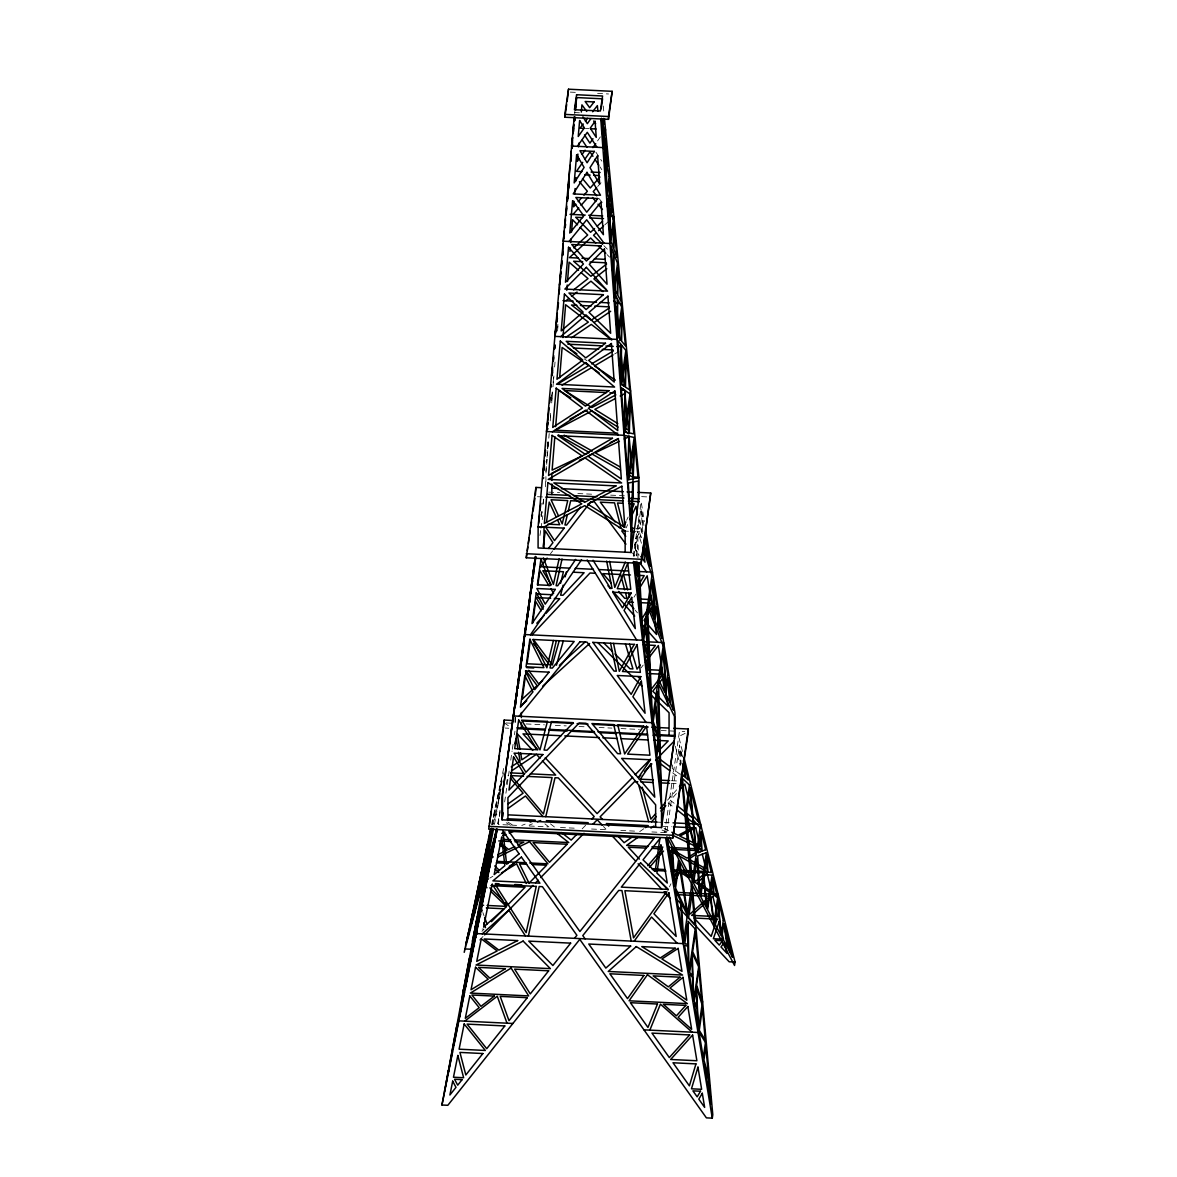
<?xml version="1.0" encoding="UTF-8"?>
<svg xmlns="http://www.w3.org/2000/svg" width="1177" height="1177" viewBox="0 0 1177 1177"><rect width="100%" height="100%" fill="white"/><g stroke="black" fill="none" stroke-linecap="round" stroke-linejoin="round"><path stroke-width="0.75" stroke-dasharray="5 3.75" d="M574.714 113.772L574.817 111.315M545.878 471.491L546.878 459.148M547.025 457.382L548.32 441.522M550.321 417.026L550.615 413.392M551.645 400.651L552.248 393.368L551.63 398.709M553.116 382.628L553.558 377.287M557.589 327.927L557.883 324.278M545.966 473.051L549.188 433.504M550.218 420.925L550.807 413.73M551.689 402.946L552.557 392.162M552.999 386.777L553.881 375.978M554.617 367.003L555.058 361.604M557.545 331.046L557.986 325.646M547.276 448.967L548.055 441.375M541.317 516.6L542.053 511.259M543.024 504.139L544.009 497.018L536.947 496.679M541.346 515.997L541.876 512.216M672.641 764.962L672.155 768.36L680.174 774.319M551.719 395.59L552.248 391.97M547.187 445.686L547.702 442.14M547.202 446.819L548.247 439.639M492.266 824.68L493.796 814.16L499.681 814.44M497.488 807.54L497.753 805.671M501.461 780.263L498.003 803.965L493.722 823.738M498.327 803.038L503.403 772.892M541.361 515.114L541.891 511.495M542.95 504.256L544.009 497.018M539.949 535.52L540.743 530.106M540.993 528.311L542.832 515.703M498.018 823.929L500.107 809.658M500.137 811.792L498.283 824.488L516.571 825.371M504.653 801.92L509.155 771.067M510.744 760.18L512.069 751.103M512.333 749.293L513.378 742.04M514.437 734.772L514.967 731.152M633.255 556.044L639.067 516.232M640.126 508.994L641.171 501.755L644.349 521.617M633.947 556.441L635.345 546.805L636.286 555.897M664.696 832.566L679.453 731.388L684.764 731.653M666.756 832.124L678.982 748.307L680.453 764.697M493.016 824.724L501.711 778.571L494.443 812.233L496.503 806.157M494.443 824.503L500.946 789.076M491.515 824.709L503.815 767.713M497.694 823.65L498.842 818.339M506.184 784.309L508.096 775.452M493.295 817.559L495.694 810.526M626.635 520.278L628.15 516.983M626.12 527.958L627.65 524.618M669.463 886.855L670.934 883.795M634.006 597.151L635.889 594.105M635.492 538.801L640.141 531.813L636.801 531.651M634.285 545.172L640.729 535.491L641.583 540.832M597.563 140.916L600.373 136.87M550.468 553.72L552.704 550.836M641.053 667.874L643.216 665.079M667.536 800.169L677.069 789.326M676.407 793.563L670.434 800.36L674.745 803.759M597.695 186.51L601.05 182.729M481.952 931.301L484.071 929.139L479.525 928.918M582.129 828.902L585.793 825.165M479.51 940.099L483.335 936.186M604.743 224.925L608.465 221.467M639.729 831.624L643.981 828.608M489.867 878.086L492.869 876.247M614.629 353.983L619.264 351.232M685.102 733.374L678.717 736.493L682.66 752.28M521.779 825.445L525.148 824.106M529.12 825.151L532.431 823.841M570.33 92.115L577.613 92.468M597.607 93.439L608.524 93.969M574.42 112.551L579.614 112.801M585.366 128.455L588.927 128.631M548.673 492.118L559.619 492.648M577.848 493.531L594.253 494.325M610.657 495.134L627.061 495.929M641.642 496.635L647.1 496.9M636.257 528.444L639.626 528.605L638.537 521.749M625.09 531.092L628.43 531.254M506.036 722.958L513.334 723.311M526.119 723.943L544.377 724.826M555.323 725.356L566.269 725.885M579.055 726.518L586.352 726.871M599.137 727.489L611.908 728.107M621.044 728.548L639.302 729.446M661.209 730.505L675.804 731.211M505.227 728.063L508.758 728.225M671.434 780.704L678.673 781.057M671.125 783.382L678.261 783.72M656.972 822.09L662.357 822.355M664.166 822.443L673.156 822.87M662.872 826.313L671.67 826.74M529.37 825.989L547.658 826.887M560.458 827.505L576.921 828.299M591.545 829.02L608.009 829.814M620.809 830.432L637.272 831.242M651.896 831.948L668.242 832.742M664.049 828.431L670.316 831.477M662.004 830.006L666.873 832.389M507.773 822.061L513.746 825.651M506.242 822.767L510.671 825.43M584.219 358.838L587.161 360.853M504.212 722.869L509.597 726.562M672.685 772.848L678.393 777.085M550.468 823.885L554.617 827.137M544.907 823.856L549.115 827.151M668.168 802.935L673.759 807.348M603.83 245.655L607.685 249.539M607.067 254.6L609.598 257.145M603.418 826.46L605.89 829.123M635.109 610.157L637.493 612.864M599.064 198.604L602.565 202.827M634.418 547.967L639.714 555.073M632.446 552.925L634.609 555.838M595.886 152.142L601.844 161.131M599.858 166.722L601.83 169.694M482.85 912.528L484.041 915.765M641.215 537.609L638.096 527.973L639.288 519.763L641.848 534.123M641.465 543.274L637.596 531.371L638.493 555.25M682.498 757.002L680.733 749.94L681.954 756.84M675.333 746.247L680.188 765.697M642.304 533.578L639.538 518.071L640.95 508.42L642.951 533.358M681.38 755.663L679.467 744.909L681.189 763.947M643.922 525.442L641.45 510.009L642.877 527.708M636.698 555.794L635.595 545.098L636.786 536.889L637.978 558.369M603.271 106.018L603.963 113.227M545.907 476.553L545.966 481.908M545.466 481.761L545.466 488.838M515.467 717.367L515.467 724.296M514.967 717.308L514.967 724.223"/><path stroke-width="1.5" d="M563.092 254.526L563.106 251.422L562.724 254.997M563.136 243.565L562.547 255.453M617.454 335.989L617.719 299.473L621.691 306.903M624.487 431.9L625.399 390.735L630.033 393.942M567.108 200.723L567.211 197.074M573.626 131.309L573.773 128.087M574.067 120.819L574.229 116.891L538.139 526.693L538.08 547.952L631.093 552.469L638.861 498.798L638.92 477.538L604.478 118.627M574.42 120.745L574.567 117.42M570.889 158.38L571.242 151.083M571.08 161.323L571.389 154.981M572.257 148.081L572.566 144.433M574.508 120.613L574.803 116.994M574.714 120.775L574.994 117.2M575.582 110.049L576.598 97.559L602.58 98.824L601.123 108.814M554.838 436.652L552.116 470.138L589.294 452.498L558.236 434.887M555.662 426.648L558.634 390.264L570.771 397.782M559.649 377.743L562.12 347.465L588.647 365.62L559.222 383.084M562.93 337.578L565.607 304.74L588.323 322.13L565.784 337.372M566.784 290.263L567.226 284.996M567.505 281.48L569.08 262.147L578.54 270.372M569.962 251.407L570.242 247.891M570.683 242.609L570.963 239.093M571.536 232.046L572.552 219.716L577.583 224.807M574.052 201.341L573.596 206.828L575.891 204.239M574.641 194.028L575.097 188.541M575.685 181.214L575.994 177.55M577.907 154.084L577.304 161.381L579.246 158.571M578.495 146.801L578.79 143.153M581.335 112.08L581.924 104.856L586.749 111.477M567.991 188.408L570.183 165.339M572.11 147.861L572.552 141.931M572.846 132.824L573.714 124.247M575.215 109.696L575.568 106.165L575.067 109.593M571.978 142.638L572.522 137.341M572.89 133.825L573.788 125.012M564.563 227.573L565.504 218.642M565.872 215.082L566.799 206.152M567.917 195.456L567.549 199.06L569.08 182.891M568.668 188.261L569.05 184.657M563.651 237.798L564.371 230.795M564.739 227.293L565.475 220.29M566.019 215.023L566.755 208.02M567.491 200.958L567.844 197.589M560.075 278.522L560.84 271.431M561.208 267.885L561.973 260.779M560.811 272.873L559.472 285.378L560.752 276.58M561.385 267.503L561.959 262.147M555.309 332.959L557.339 313.229M557.721 309.742L558.486 302.754M551.572 375.566L552.572 366.562M553.175 361.162L553.778 355.763M554.573 348.554L554.985 344.949M551.733 375.272L552.513 368.239M553.293 361.207L553.676 357.69M554.661 348.907L555.044 345.391M546.967 428.134L549.144 407.948M549.733 402.681L550.336 397.414M543.347 470.006L544.377 461.046M544.995 455.676L545.613 450.291M542.803 475.714L544.451 461.281M545.083 455.882L545.495 452.277M538.639 523.294L539.699 514.187M540.008 510.641L540.846 503.359M516.07 699.977L515.408 705.185L516.203 699.918M516.512 696.504L517.365 690.34M517.63 687.839L519.44 674.009M631.093 552.469L633.079 482.084L638.361 480.966L638.361 502.196M524.942 635.757L529.738 599.24M506.963 762.358L513.525 714.616M518.101 681.704L524.677 633.947M529.812 597.048L535.358 556.898L525.06 631.137M534.947 562.635L534.005 569.845L534.976 562.871M535.741 557.045L535.314 560.267L535.785 556.765M518.233 683.837L521.617 659.091M528.238 610.951L531.489 587.308M516.585 696.931L517.306 691.62M517.792 688.089L518.513 682.792L517.718 688.354M518.88 680.35L519.734 673.95L518.969 679.35M520.352 669.669L520.837 666.108M521.323 662.548L522.058 657.207M522.367 654.677L523.279 648.306M523.559 645.952L524.251 641.185M524.986 635.845L525.472 632.284M525.957 628.739L526.781 622.545M527.178 619.838L527.914 614.497M528.252 611.746L529.135 605.596M529.621 602.035L530.341 596.695M530.753 593.502L532.548 580.673M533.755 571.772L532.975 577.289L533.475 573.685M530.43 639.361L527.075 663.769L547.688 664.77M532.666 623.03L535.623 601.432L541.273 610.775M537.874 584.984L539.86 570.58L549.041 585.749M543.141 546.628L545.304 530.856L552.94 542.641L548.453 548.438M546.466 522.382L549.232 502.093L555.985 516.644M535.461 556.427L502.035 797.344L502.035 819.825L661.533 827.578L674.965 735.507L674.965 713.012L645.511 528.841M513.79 712.541L529.003 605.596M530.739 593.149L532.475 580.717L530.739 593.237M519.572 674.377L518.822 679.776L519.763 673.332M520.057 670.89L520.808 665.491M521.308 662.018L522.058 656.604M522.544 653.132L524.045 642.465M526.516 624.016L529.047 605.831L528.282 610.907M516.703 695.548L517.277 691.355M518.366 681.365L502.535 793.945L502.535 816.426M564.842 114.404L568.52 89.202L612.158 91.32L608.48 119.348L564.842 117.229L564.842 114.404L608.48 116.523L612.158 91.32M564.842 117.229L566.681 104.621M567.196 101.031L568.52 89.202M574.906 109.226L576.598 97.559M572.684 137.783L571.478 146.036L602.874 147.566L605.522 129.441L602.565 129.293M571.86 145.154L572.581 140.166M568.064 188.467L569.094 181.464M564.386 232.752L563.15 241.197L609.921 243.477L613.85 216.48L607.965 216.185M565.122 227.705L565.607 224.336M563.636 238.99L564.386 233.87M683.969 757.547L735.051 962.065L734.551 965.464L692.061 884.604L712.791 1114.751L712.291 1118.15L706.406 1117.87L579.775 939.364L447.834 1105.291L441.949 1105.012L485.41 872.775L491.059 851.589L480.76 903.553M490.382 829.991L464.209 952.325L484.939 874.54M556.103 327.515L554.808 336.357L616.954 339.388L622.192 303.504M556.898 322.057L557.427 318.423M555.426 333.944L556.177 328.707M448.452 1070.29L447.025 1077.882M455.131 1034.554L448.069 1073.556L452.439 1051.797M551.91 375.257L552.69 369.961M637.993 492.383L650.749 493.001L641.082 563.371L526.251 557.795L535.918 487.425L541.391 487.69M552.087 375.64L552.616 372.035M463.4 989.651L458.853 1020.856L512.892 1023.475M474.434 913.97L478.98 882.765L484.88 883.059M526.251 557.795L526.766 554.19M527.296 550.601L527.826 546.996M528.355 543.391L529.135 537.992M529.665 534.387L530.18 530.798M530.709 527.193L531.504 521.794M532.019 518.189L532.548 514.599M533.078 510.995L534.917 498.401M535.417 494.899L535.918 487.425M466.666 977.19L463.547 994.433M469.432 958.152L462.899 993.05M480.393 882.985L478.112 898.625L475.243 909.394M482.776 866.655L480.01 881.602M673.715 728.298L688.295 729.004L688.295 731.829L672.788 838.098L488.705 829.152L504.212 720.059L513.319 720.501M547.761 422.705L546.481 431.532L624.001 435.299L630.519 390.543M489.5 823.738L491.339 811.085M491.868 807.466L499.519 755.075M500.034 751.456L503.197 729.784M503.462 727.975L504.212 720.059M547.923 423.014L547.158 428.266L548.07 428.899M472.683 946.352L469.505 964.243M476.317 921.356L464.974 989.401L473.316 942.262M484.335 866.375L481.481 886.016L478.583 896.845M487.381 845.513L485.115 861.034L483.821 861.49L487.631 843.806L484.468 861.27M543.583 470.403L544.348 465.106M478.936 914.117L475.449 934.141M483.409 883.515L479.878 907.702L477.685 914.102M488.455 848.867L484.924 873.054L482.143 883.53M491.442 828.417L489.397 842.452L488.632 839.186L490.927 828.549M543.803 470.138L544.333 466.548M491.486 830.02L476.376 933.567L683.204 943.616L700.624 824.209L673.156 822.87M490.544 855.164L487.087 878.866L480.51 905.245M533.549 570.301L533.696 569.359M533.74 571.639L524.559 634.535L642.51 640.259L652.441 572.169L635.565 571.345M522.662 649.263L522.853 647.894M529.503 602.271L530.268 597.107M524.221 641.038L513.304 715.94L652.014 722.678L663.696 642.598L643.304 641.597M511.789 728.004L512.039 726.297M517.748 687.353L518.468 682.38M520.234 670.11L520.705 666.888M502.035 819.825L503.065 812.807M641.082 563.371L650.749 493.001M672.788 838.098L688.295 729.004M702.566 1001.274L698.02 1032.479L643.966 1029.846M713.6 925.593L718.147 894.402L701.698 893.593M489.043 840.952L491.265 828.49M459.339 1017.458L466.901 975.483M476.876 930.168L483.673 892.916M484.1 891.224L478.23 923.401L486.837 880.573M489.661 842.482L492.266 829.064M493.516 828.74L485.527 870.789M474.934 910.571L480.643 881.293L478.495 886.163M444.509 1091.314L447.289 1077.455L446.466 1080.839M459.913 1014.618L464.415 992.226L463.135 996.713M465.651 986.061L470.167 963.566L469.167 966.199M471.344 957.695L475.876 935.126L475.14 935.906M441.949 1105.012L497.209 829.844M472.668 913.175L468.122 936.142L473.066 911.542L468.461 934.847M475.361 927.152L479.039 910.056L480.819 914.853M489.146 863.227L485.351 880.823L488.367 878.998M494.016 840.702L490.191 858.386L493.251 856.915M495.017 836.082L496.547 828.976M514.952 743.687L516.07 738.509L517.939 748.881M489.411 844.174L492.825 828.417M528.37 936.098L539.169 886.531L542.42 886.693L576.892 935.303L574.479 938.334M559.119 558.81L553.396 584.439L543.421 557.942M562.047 559.016L556.088 585.705L557.721 585.778L575.671 559.399M553.425 640.479L546.878 667.815L532.769 639.479L574.185 641.48L552.366 668.08L550.012 667.962L556.368 640.626M567.402 514.584L564.945 524.971L566.578 525.06L580.585 506.978M568.226 511.127L570.683 500.725L584.895 501.417M545.79 816.676L555.044 777.732L558.281 777.894L594.208 816.558L591.899 818.927M560.576 583.365L563.459 571.728L542.803 570.713L551.071 584.38M563.106 585.175L560.635 595.15L562.989 595.268L584.101 572.728L573.479 572.213M565.166 576.862L566.402 571.86M471.742 922.518L474.581 911.866M486.381 867.596L496.62 829.167M559.222 640.759L552.351 665.005L533.372 639.494M556.427 665.196L563.297 640.95M456.367 1027.933L459.03 1018.576M649.851 1030.14L660.415 1004.172L692.12 1032.185M625.267 562.017L614.777 587.411L609.612 561.267M625.87 521.926L623.604 526.855L617.513 503.006L622.515 503.256M630.416 512.054L634.197 503.815L629.195 503.579M629.945 519.631L636.066 506.316L637.434 514.893M673.862 877.674L676.79 871.554L671.376 871.289M673.744 884.221L679.732 871.701L688.604 877.807M634.197 644.408L619.308 671.331L613.541 643.407M637.64 586.323L644.231 575.641L635.624 575.229M637.772 591.045L647.173 575.788L650.969 599.549L640.229 599.019M530.444 634.815L581.526 559.722M582.159 154.364L585.072 150.17M592.987 138.754L589.927 143.153L584.469 134.914M582.718 162.352L576.495 171.342L581.953 171.607M584.807 159.351L590.001 151.848L592.958 156.306M592.899 147.64L595.709 143.609M590.942 118.553L587.338 123.659L582.909 116.847M577.377 146.316L587.279 132.339L596.989 147.272M634.153 941.232L651.528 917.045L677.319 943.336M723.487 943.513L721.015 946.955L727.106 953.502L724.311 942.365M583.248 123.982L580.011 128.205L583.586 128.367M585.41 121.172L587.573 118.362M592.634 111.771L597.372 105.606L597.901 111.065M547.099 558.06L540.375 566.726L569.668 568.153M553.823 549.379L590.795 501.711L594.444 501.888L625.929 544.171M640.259 664.946L637.022 669.125L629.548 644.172M644.584 659.37L655.383 645.437L643.333 644.849M645.364 662.298L658.326 645.57L662.298 670.346L646.835 669.595M569.035 241.491L586.69 219.775L604.022 243.183M519.189 716.219L579.967 641.774M647.836 865.713L662.342 848.882L651.602 848.352M649.483 867.361L663.519 851.074M655.618 813.734L650.852 819.148L642.215 787.222M660.385 808.305L665.152 802.876M679.453 786.604L681.836 783.897M651.572 821.826L656.31 816.426M661.062 811.027L665.799 805.627M679.997 789.473L684.779 784.044L693.371 818.486L677.599 806.024M578.187 201.65L581.615 197.765M583.91 195.161L587.352 191.277L579.393 181.67M599.946 177.036L590.265 187.982L582.512 178.61M572.978 214.479L578.76 207.946M581.07 205.328L588 197.486M596.577 187.776L593.237 191.571L596.739 195.794M536.8 623.236L544.098 615.439M545.834 613.585L559.752 598.725L554.308 598.46M532.107 634.815L590.001 573.008L595.268 573.273M475.846 937.539L472.345 941.129L474.699 930.227L477.318 933.92M491.397 921.65L503.991 908.776L486.351 907.908M577.26 833.89L571.169 840.113L561.517 832.536M632.652 777.276L597.092 813.601L545.245 757.797M635.183 774.687L650.425 759.106M656.766 752.618L668.198 740.936L653.676 740.23M474.419 945.308L470.594 949.206L464.709 948.927M484.615 934.891L533.034 885.398M535.579 882.794L538.124 880.19M540.684 877.586L583.998 833.301M592.914 824.18L597.225 819.795L602.168 825.121M638.317 777.776L640.788 775.26M644.496 771.479L651.881 763.917M573.758 247.891L587.676 235.003L580.114 227.352M594.591 228.573L590.589 232.281L575.7 217.245L582.659 217.583M597.269 226.102L602.609 221.158M596.048 232.972L593.561 235.282L602.55 244.36M598.534 230.677L603.507 226.072M542.612 680.6L538.786 684.072L528.591 670.36M559.399 665.343L585.072 642.009M521.352 705.553L526.707 700.683M542.774 686.088L589.618 643.51M703.802 874.084L696.048 881.058L682.675 871.833L705.097 872.922M708.583 897.418L690.266 913.867L675.804 898.301M482.261 933.861L508.832 910.101L525.428 935.95M560.693 336.651L586.043 314.921L611.069 339.094M542.523 478.936L543.818 477.847M573.567 289.895L588 278.596L581.247 272.726M606.611 264.016L590.928 276.301L573.596 261.235L582.659 261.677M565.931 300.768L568.712 298.59M571.492 296.413L577.054 292.058M579.834 289.88L590.957 281.171L602.962 291.616M606.817 268.753L593.885 278.89L606.214 289.601M464.738 1021.136L497.268 996.242L507.007 1023.196M508.258 803.817L523.103 793.195L510.406 778.188M508.273 808.29L525.472 795.99L542.847 816.544M632.637 836.656L624.119 842.688L618.19 836.317M645.393 827.608L648.233 825.592L606.346 823.562L608.715 826.107M638.096 837.244L626.62 845.38L648.395 846.44M651.013 828.093L653.882 826.048M609.289 307.962L591.251 320.159L571.492 305.034L576.862 305.284M571.536 337.755L591.281 324.396L611.716 340.035M594.208 322.424L610.686 311.272M511.215 766.889L520.116 760.975L518.557 752.324M530.959 753.751L521.852 759.812L520.602 752.824M511.583 770.847L536.403 754.339L540.008 758.223M695.813 854.473L688.78 859.107L705.965 868.876L702.257 854.075M698.623 852.634L701.448 850.78M552.366 431.812L585.396 410.243L618.102 435.004M509.288 866.272L513.643 863.624M501.49 872.951L516.585 863.771L526.325 883.471M591.575 363.884L613.364 350.952M562.003 385.203L591.604 367.636L599.108 372.785M613.085 354.895L594.532 365.9L615.336 380.142M569.933 419.115L587.382 409.905M615.865 394.883L591.899 407.522L564.519 390.543L606.332 392.574M615.439 398.503L594.856 409.361L617.763 423.558M620.191 395.987L624.943 393.486L628.459 430.193L625.414 428.296M638.861 498.798L629.371 498.342M497.842 854.693L507.022 850.265L499.798 844.954M514.746 846.543L508.685 849.47L499.887 842.997M517.777 845.071L523.839 842.143L514.879 841.717M497.621 857.15L529.562 841.732L547.952 863.844L529.724 862.947M610.157 442.611L618.308 438.741M559.928 469.505L551.851 473.345L551.851 480.422M579.319 460.31L592.252 454.175L620.441 470.182M619.396 441.301L595.179 452.792L620.176 466.96M624.237 439.006L629.092 436.711L632.667 474.051L627.974 471.403M501.711 833.419L505.065 832.08M530.18 822.105L535.226 820.104L507.066 818.736M502.667 835.67L505.963 834.346M509.273 833.036L514.231 831.065M537.389 821.87L540.699 820.546M590.707 128.72L596.062 128.984M591.06 172.048L600.152 172.489M584.675 174.858L590.163 175.123M593.826 175.299L599.328 175.579M570.036 214.346L585.219 215.082M588.721 215.244L602.712 215.935M589.618 217.922L603.536 218.598M578.348 258.057L569.447 257.631L590.633 237.989L595.694 243.095M581.894 258.234L589.015 258.572M594.356 258.837L605.022 259.352M589.912 262.03L606.229 262.809M562.989 300.635L573.125 301.121M576.73 301.297L596.518 302.254M600.108 302.43L609.097 302.872M620.72 303.431L616.307 303.225L613.629 300.9M580.423 305.461L591.148 305.991M594.723 306.152L609.009 306.859M567.858 344.184L602.33 345.861M605.949 346.038L613.217 346.376M616.836 346.553L620.47 346.729L617.542 344.508M573.42 348.009L598.681 349.231M602.286 349.407L613.114 349.937M620.985 390.073L624.634 390.249L621.633 388.204M609.966 392.75L615.424 393.015M617.793 433.239L555.367 430.193L591.928 410.905L618.043 427.104M552.322 488.22L557.795 488.484M561.429 488.661L623.413 491.677M627.061 491.854L632.52 492.118M547.437 494.355L569.874 495.443M573.479 495.62L596.916 496.768M600.52 496.944L623.957 498.077M545.834 497.121L622.839 500.858M628.341 501.122L639.346 501.652M547.923 524.148L559.737 524.721L557.486 519.881M619.279 527.62L620.912 527.693L614.556 502.859L600.344 502.167L615.071 521.97M631.181 528.193L634.565 528.355M625.09 531.092L621.736 530.915L625.752 536.315M631.769 531.415L635.124 531.577M526.251 553.72L641.082 559.296M575.156 568.417L593.458 569.3M598.961 569.565L628.238 570.992M630.46 574.979L623.575 574.641L627.665 590.001M536.638 593.988L552.763 594.768M550.674 598.284L536.153 597.578L543.2 609.215M633.403 602.315L627.959 602.05L633.917 608.803M638.846 602.58L651.558 603.198L642.259 618.263L639.876 615.571M579.628 641.745L586.999 642.112L646.129 722.398M592.664 642.377L634.712 644.422M526.56 667.624L533.755 667.977M646.717 673.465L662.916 674.259L651.072 689.531L648.468 686.956M522.441 720.942L573.464 723.414M577.113 723.59L588.044 724.135M593.517 724.399L648.189 727.048M651.837 727.224L668.242 728.033M516.938 727.813L545.069 729.181M548.717 729.357L594.297 731.579M597.945 731.756L647.188 734.154M654.486 734.507L674.965 735.507M517.777 728.666L545.216 730.005M548.879 730.181L567.167 731.064M570.816 731.241L594.591 732.403M600.079 732.668L616.542 733.477M620.191 733.654L647.63 734.978M653.117 735.242L675.054 736.316M561.12 735.743L523.015 733.889L537.83 749.823M564.754 735.919L599.24 737.596M602.859 737.773L617.381 738.479M621.015 738.656L648.233 739.965M510.48 772.877L524.942 773.583M530.356 773.848L555.676 775.084L542.42 760.813M638.905 779.13L653.367 779.821M658.782 780.086L669.625 780.616M523.53 776.202L511.039 775.599L543.465 813.94L552.101 777.585L527.105 776.379M637.831 781.763L634.58 781.602L600.108 816.838L602.521 819.442M640.774 781.896L653.264 782.514M660.415 782.852L669.33 783.293M508.67 814.881L656.972 822.09M546.334 820.649L588.22 822.679M673.421 826.828L692.782 827.755L678.143 835.287L671.876 832.242M488.705 826.328L672.788 835.273M503.462 839.392L510.715 839.745M514.349 839.922L568.771 842.57L556.132 832.654M652.014 846.616L662.901 847.146M668.345 847.411L700.992 849L673.376 835.552M498.754 840.922L511.304 841.54M646.232 848.102L628.341 847.219L639.361 859.092M496.929 861.358L526.09 862.77M651.955 868.891L664.711 869.509M671.993 869.862L706.627 871.554L667.433 849.25M496.4 862.785L508.464 863.374M526.752 864.256L519.528 863.903L529.047 883.162L546.599 865.227L532.166 864.521M653.323 870.406L665.961 871.024M495.443 883.574L498.96 883.736M514.82 884.516L521.867 884.854M667.05 891.916L664.108 891.769L670.36 898.507M675.274 892.313L698.167 893.417M490.927 885.604L525.045 887.252L507.684 904.995L505.139 902.553M675.775 894.579L709.893 896.241M483.615 905.275L480.113 905.113L484.394 885.281L486.969 887.767M487.101 905.451L506.331 906.378L490.853 891.489M735.051 962.065L729.166 961.786L677.864 906.584M564.136 435.181L592.237 451.115M629.842 475.508L632.976 477.288L638.92 477.538L632.976 477.288L632.976 498.518M624.193 430.914L628.798 433.769M568.005 347.745L576.848 353.791M621.279 384.217L624.251 386.247L620.809 350.319M631.093 531.239L600.785 119.142M693.047 880.867L712.262 894.108M717.661 897.801L710.099 892.446L714.101 922.194M655.589 760.136L669.845 770.729M676.554 809.555L694.739 823.929M682.116 774.319L685.176 777.158L683.278 766.404M494.737 865.919L499.431 870.421M495.237 869.082L498.886 872.598M489.882 887.87L502.594 900.111M603.698 642.922L612.452 651.543M614.968 654L629.989 668.771L632.946 668.919L625.473 643.981M638.037 676.701L640.641 679.261M597.813 642.627L641.862 685.97M649.63 693.621L669.066 712.732L669.066 735.213M598.225 245.655L605.817 253.32M657.031 878.101L668.006 889.915M532.784 750.44L517.13 733.595L519.969 749.322M612.084 835.788L635.624 861.108M638.096 863.771L661.621 889.106M700.124 827.608L693.327 820.134L696.49 852.531M611.363 583.218L602.918 573.64L620.632 574.494L624.722 589.854M618.602 591.428L624.634 598.269L626.988 598.387L625.62 593.267M607.979 585.763L610.407 588.529M612.834 591.281L634.712 616.101M642.009 624.384L657.811 642.304M592.517 197.53L595.827 201.532M598.034 204.195L602.447 209.521M640.774 556.486L644.996 562.179L642.716 547.952M640.038 563.136L646.556 571.89M533.593 643.613L549.409 664.858M592.899 642.392L614.011 671.067L616.365 671.184L610.598 643.26M593.679 120.996L595.665 123.717M585.101 938.849L582.792 935.583L618.719 890.401L621.956 890.562L631.21 941.1M582.247 140.166L587.014 147.36M594.929 159.292L598.872 165.236M593.061 560.252L610.422 588.338L612.055 588.426L606.655 561.091M587.161 559.943L636.625 639.979M550.88 588.794L553.631 593.34M669.316 836.994L690.619 877.527L681.277 773.789M692.356 880.852L686.206 814.837L696.24 854.237M667.035 837.009L671.684 845.866L672.67 862.888L666.653 837.244M687.339 915.309L681.306 902.524L683.705 940.217M558.501 515.835L551.042 499.769L567.741 500.593L562.223 523.883L559.987 519.057M663.21 645.996L648.35 608.421L647.747 612.496L652.514 719.279M481.055 907.658L482.246 910.895M484.63 917.398L487.028 923.886M483.762 922.856L485.527 927.653M643.113 548.379L651.94 575.568M702.066 1004.672L696.357 986.635L698.505 1029.081M550.792 384.452L551.527 386.88M613.349 219.878L610.069 208.373L610.407 240.079M638.773 785.236L648.63 821.678M628.562 593.414L629.474 596.813M683.381 760.548L688.236 779.983L685.617 777.556L683.175 763.741M681.954 772.759L682.837 776.305M602.933 118.803L604.154 123.865L603.639 118.391M605.022 132.839L603.036 124.659L603.374 144.168M635.153 561.753L638.361 575.921L636.86 561.355M634.521 561.797L638.287 578.422L637.154 586.22L634.344 561.87M665.593 837.95L712.291 1118.15M687.589 913.602L679.512 860.755L691.09 882.765L691.473 886.987M654.103 619.087L652.176 607.097L644.04 620.294L656.56 634.491L654.647 622.515M664.299 682.895L663.445 677.525L652.808 691.237L668.021 706.2L664.873 686.485M633.403 561.429L661.533 805.097L661.533 827.578M637.434 562.93L638.728 575.421L638.272 563.739M606.729 203.253L607.052 206.725M610.848 246.331L611.525 253.438M612.57 264.251L613.246 271.343M613.761 276.669L614.262 281.994M614.6 285.54L615.792 297.943M616.689 307.226L619.867 340.433M638.89 562.503L642.995 636.86M559.516 286.57L559.649 289.88M559.046 290.366L559.178 293.97M674.465 738.906L674.465 716.41L658.634 684.205L662.033 824.18M655.648 827.299L655.648 804.818L586.043 723.281L579.187 722.943L507.934 797.638L507.934 820.119M631.534 549.041L631.534 527.811L631.034 552.44M625.149 552.145L625.149 530.915L584.748 505.654L544.024 526.972L538.08 526.722L544.024 526.972L544.024 548.202M608.48 116.523L608.48 119.348M551.851 483.953L551.851 494.575M521.352 712.468L521.352 717.661M521.352 722.84L521.352 728.033M617.263 298.605L617.028 330.163L614.306 293.044L617.263 298.605M617.484 269.356L617.292 294.324L614.585 289.248L617.484 269.356M617.954 267.944L617.763 295.206L621.191 301.636L617.954 267.944M621.118 344.552L620.603 378.92L617.778 340.403L621.118 344.552M621.574 314.318L621.176 340.609L618.278 337.005L621.574 314.318M621.559 345.096L620.97 383.937L625.855 350.422L621.559 345.096M622.074 310.919L621.618 341.153L625.428 345.861L622.074 310.919M624.987 390.455L624.163 427.486L621.265 387.88L624.987 390.455M625.708 357.396L625.061 386.762L621.75 384.482L625.708 357.396M626.208 353.997L625.473 387.056L629.651 389.925L626.208 353.997M628.842 436.314L627.724 475.905L624.752 435.461L628.842 436.314M629.842 400.563L628.93 432.842L625.252 432.062L629.842 400.563M629.239 436.402L628.018 479.848L634.197 437.461L629.239 436.402M630.342 397.164L629.327 432.915L633.859 433.872L630.342 397.164M632.696 482.158L631.269 524.251L628.253 483.1L632.696 482.158M633.976 443.803L632.799 478.848L628.753 479.701L633.976 443.803M634.477 440.404L633.182 478.759L638.052 477.744L634.477 440.404M547.908 482.614L544.333 523.441L581.821 503.815L547.908 482.614M552.057 435.343L548.541 475.479L582.144 455.94L552.057 435.343M556.191 388.145L552.749 427.428L582.468 408.036L556.191 388.145M560.311 341.036L556.971 379.244L582.792 360.088L560.311 341.036M564.43 294.044L561.208 330.884L583.115 312.096L564.43 294.044M568.535 247.258L565.475 282.215L583.439 264.031L568.535 247.258M572.611 200.752L569.771 233.046L583.763 215.832L572.611 200.752M576.627 154.761L574.17 182.921L584.101 167.414L576.627 154.761M579.628 120.569L578.231 136.503L584.366 127.852L579.628 120.569M526.119 670.846L522.235 699.109L537.095 685.602L526.119 670.846M513.555 756.929L508.979 790.076L524.192 774.128L513.555 756.929M518.674 720L514.702 748.631L537.036 749.72L518.674 720M524.824 675.524L520.44 707.2L532.96 691.855L524.824 675.524M529.827 639.332L526.031 666.8L543.936 667.668L529.827 639.332M536.271 592.752L532.004 623.589L543.627 606.493L536.271 592.752M540.934 559.031L537.374 584.792L550.88 585.455L540.934 559.031M530.238 596.71L529.503 602.035L530.238 596.783M674.083 741.23L670.375 767.036L657.899 757.767L674.083 741.23M659.87 838.642L655.148 871.436L643.01 859.843L659.87 838.642M660.93 844.998L656.884 873.099L667.271 883.044L660.93 844.998M576.598 94.734L574.42 109.726L600.402 110.991L602.58 95.999L576.598 94.734M468.52 932.655L467.181 939.629L468.52 932.655M455.911 1030.361L453.704 1045.5L458.78 1020.282L455.911 1030.361M473.728 908.217L471.521 923.356L478.009 888.4L473.728 908.217M483.247 864.109L478.333 897.786L484.792 863.565L483.247 864.109M476.876 918.398L470.609 961.344L479.363 911.16L476.876 918.398M488.014 842.07L481.746 885.001L488.896 845.822L488.014 842.07M491.471 850.044L487.513 877.189L494.502 838.686L491.471 850.044M605.14 138.4L603.933 146.713L605.478 153.79L605.14 138.4M609.186 176.359L606.891 192.116L606.258 162.956L609.186 176.359M609.245 181.184L607.391 193.867L609.451 201.09L609.245 181.184M613.364 224.204L610.878 241.285L613.394 247.861L613.364 224.204M617.528 263.383L613.938 288.027L613.894 253.894L617.528 263.383M639.14 579.349L637.596 589.971L640.244 599.24L639.14 579.349M645.54 535.506L643.981 546.128L646.747 554.632L645.54 535.506M645.511 627.812L643.775 639.744L648.498 657.207L645.511 627.812M647.262 615.895L645.761 626.12L648.762 655.398L647.262 615.895M650.337 594.797L648.836 605.022L654.147 618.44L650.337 594.797M652.323 581.173L650.572 593.105L654.589 615.38L652.323 581.173M648.247 658.899L646.732 669.242L643.525 641.436L648.247 658.899M656.369 603.227L654.853 613.57L652.573 579.481L656.369 603.227M649.218 659.885L647.232 673.509L650.337 685.014L649.218 659.885M656.943 606.876L654.956 620.5L658.458 629.342L656.943 606.876M655.383 706.48L653.206 721.413L658.429 737.508L655.383 706.48M657.56 691.561L655.721 704.126L658.767 735.154L657.56 691.561M660.959 668.242L659.12 680.806L664.961 692.694L660.959 668.242M663.475 650.955L661.297 665.888L665.564 688.619L663.475 650.955M658.178 739.2L656.295 752.103L652.955 723.105L658.178 739.2M667.683 674.038L665.799 686.927L663.725 649.263L667.683 674.038M659.252 740.039L656.825 756.664L660.194 767.051L659.252 740.039M668.315 677.937L665.888 694.562L669.654 702.228L668.315 677.937M678.673 859.151L674.715 886.281L672.464 847.337L678.673 859.151M689.487 785L685.529 812.145L682.498 778.527L689.487 785M678.997 864.33L675.539 888.032L686.779 911.895L678.997 864.33M689.913 789.429L686.456 813.13L695.828 849.897L689.913 789.429M687.603 924.254L684.793 943.557L687.957 944.469L687.603 924.254M692.076 893.652L688.545 917.839L694.857 924.666L692.076 893.652M697.122 859.019L693.591 883.191L699.315 894.093L697.122 859.019M700.874 833.287L698.064 852.589L701.551 851.28L700.874 833.287M695.254 929.021L688.986 971.967L688.104 921.311L695.254 929.021M706.391 852.678L700.124 895.623L697.637 855.973L706.391 852.678M691.885 957.004L689.619 972.526L692.473 975.086L691.885 957.004M695.519 932.022L692.664 951.649L698.417 964.066L695.519 932.022M703.537 877.042L700.683 896.668L706.597 907.938L703.537 877.042M706.583 856.165L704.317 871.686L707.495 872.083L706.583 856.165M698.667 966.847L693.753 1000.524L692.208 952.899L698.667 966.847M712.026 875.232L707.112 908.909L703.684 874.202L712.026 875.232M696.107 988.342L694.224 1001.289L696.99 1005.791L696.107 988.342M698.888 969.304L696.607 984.943L701.757 1001.2L698.888 969.304M709.849 894.152L707.568 909.777L713.453 920.973L709.849 894.152M712.232 877.807L710.334 890.739L713.453 892.946L712.232 877.807M702.419 1008.498L699.241 1030.258L705.258 1040.041L702.419 1008.498M717.97 901.773L714.807 923.548L720.633 934.626L717.97 901.773M705.479 1042.498L703.272 1057.637L698.991 1031.964L705.479 1042.498M723.296 920.355L721.089 935.494L718.22 900.067L723.296 920.355M705.862 1046.75L703.934 1059.991L708.539 1076.499L705.862 1046.75M723.796 923.739L721.869 936.98L727.357 947.441L723.796 923.739M708.878 1080.324L708.024 1086.194L704.332 1064.052L708.878 1080.324M728.931 942.909L728.063 948.78L724.561 925.416L728.931 942.909M709.128 1082.958L708.48 1087.327L709.819 1090.652L709.128 1082.958M729.196 945.322L728.548 949.707L729.975 952.414L729.196 945.322M491.383 856.518L488.764 870.936L496.267 833.581L491.383 856.518M494.884 837.259L491.824 854.105L497.15 829.108L494.884 837.259M482.761 866.346L478.965 883.942L482.761 866.346M468.314 933.346L465.96 944.234L468.314 933.346M452.689 1081.148L449.894 1095.007L455.985 1087.342L452.689 1081.148M457.838 1055.489L453.469 1077.235L463.635 1077.735L457.838 1055.489M464.165 1023.975L459.104 1049.193L485.321 1050.458L464.165 1023.975M469.8 995.919L465.312 1018.311L479.186 1007.674L469.8 995.919M475.552 967.259L471.035 989.754L488.22 979.22L475.552 967.259M481.275 938.805L476.744 961.374L497.194 950.972L481.275 938.805M492.221 884.251L483.629 927.093L506.566 906.584L492.221 884.251M501.667 837.259L494.163 874.629L504.845 865.713L501.667 837.259M536.226 886.399L526.148 932.64L495.164 884.398L536.226 886.399M547.452 721.398L539.978 749.867L521.617 720.147L547.452 721.398M551.527 721.604L544.054 750.058L547.011 750.205L573.302 722.663L551.527 721.604M695.945 1063.89L689.384 1085.856L673.009 1062.772L695.945 1063.89M697.961 1067.156L691.473 1088.813L701.639 1089.299L697.961 1067.156M717.058 919.134L711.173 936.377L694.121 918.016L717.058 919.134M719.162 921.738L713.365 938.731L723.531 939.217L719.162 921.738M657.472 1004.025L647.953 1027.447L630.401 1002.701L657.472 1004.025M627.768 563.239L617.263 588.677L630.769 589.339L627.768 563.239M637.14 644.555L622.442 671.478L640.362 672.361L637.14 644.555M640.847 676.613L631.166 694.356L617.248 675.466L640.847 676.613M641.377 681.189L632.902 696.725L645.07 713.247L641.377 681.189M631.21 593.09L622.501 607.891L612.805 592.193L631.21 593.09M631.696 597.386L624.06 610.407L635.3 628.606L631.696 597.386M700.506 1091.226L697.167 1096.832L692.929 1090.858L700.506 1091.226M702.301 1093.286L698.814 1099.141L704.655 1107.395L702.301 1093.286M594.356 151.392L587.073 162.764L579.952 150.685L594.356 151.392M586.999 172.342L573.199 193.911L600.505 195.235L586.999 172.342M597.607 155.791L589.986 167.693L599.696 184.156L597.607 155.791M555.264 589.397L545.231 604.139L536.859 588.5L555.264 589.397M643.628 726.077L624.649 753.986L617.778 724.826L643.628 726.077M646.57 726.224L627.591 754.119L649.925 755.207L646.57 726.224M650.44 759.783L638.214 777.776L621.647 758.385L650.44 759.783M650.881 763.608L639.905 779.762L654.765 797.167L650.881 763.608M643.893 975.439L627.518 998.64L609.877 973.776L643.893 975.439M647.438 974.733L629.048 1000.803L687.368 1003.628L647.438 974.733M595.076 121.319L590.251 128.146L596.253 137.385L595.076 121.319M665.961 892.696L633.535 937.863L624.899 890.709L665.961 892.696M668.904 892.843L653.897 913.735L676.172 936.451L668.904 892.843M722.457 940.717L719.294 945.102L714.88 940.349L722.457 940.717M594.091 101.928L589.662 107.681L585.146 101.487L594.091 101.928M564.195 528.12L554.499 540.64L545.79 527.237L564.195 528.12M462.12 1079.633L457.706 1085.179L454.543 1079.265L462.12 1079.633M482.879 1053.533L465.827 1074.984L459.942 1052.415L482.879 1053.533M504.815 1025.947L486.734 1048.692L467.107 1024.108L504.815 1025.947M527.281 997.699L508.994 1020.694L500.21 996.375L527.281 997.699M548.659 970.804L530.283 993.918L514.658 969.157L548.659 970.804M570.654 943.145L552.881 965.508L528.767 941.114L570.654 943.145M653.985 838.362L579.908 931.522L508.802 831.3L653.985 838.362M640.597 862.873L621.324 887.12L668.33 889.4L640.597 862.873M597.813 198.545L586.735 212.169L575.847 197.471L597.813 198.545M601.006 202.135L589.648 216.112L603.404 234.679L601.006 202.135M549.041 672.155L534.741 689.678L525.442 671.008L549.041 672.155M685.779 1005.393L676.392 1015.839L663.357 1004.305L685.779 1005.393M687.854 1006.512L678.114 1017.34L691.649 1029.301L687.854 1006.512M689.663 1034.936L669.316 1057.564L651.955 1033.097L689.663 1034.936M692.606 1035.069L670.669 1059.477L696.887 1060.742L692.606 1035.069M542.877 754.545L525.928 772.318L514.084 753.148L542.877 754.545M567.123 844.247L549.482 862.27L533.107 842.6L567.123 844.247M601.3 245.949L586.411 261.029L571.728 244.507L601.3 245.949M586.367 267.311L564.872 289.071L607.553 291.146L586.367 267.311M604.448 248.994L589.324 264.31L607.038 284.231L604.448 248.994M707.2 873.834L697.814 882.264L711.688 891.828L707.2 873.834M712.835 896.388L691.679 915.397L717.896 916.662L712.835 896.388M630.666 946.073L605.831 968.082L588.78 944.028L630.666 946.073M636.301 946.573L608.229 971.466L682.601 975.071L636.301 946.573M603.404 294.691L586.072 309.551L568.962 293.014L603.404 294.691M607.92 296.163L589 312.376L610.642 333.282L607.92 296.163M519.101 853.825L506.625 864.227L502.917 831.021L519.101 853.825M521.411 857.091L492.913 880.867L539.905 883.162L521.411 857.091M680.041 977.19L668.315 986.856L653.161 975.88L680.041 977.19M682.984 977.337L669.978 988.062L686.809 1000.244L682.984 977.337M494.325 996.095L480.952 1006.335L471.903 995.006L494.325 996.095M605.508 343.228L585.749 357.896L566.211 341.315L605.508 343.228M585.719 362.575L556.53 384.232L614.585 387.056L585.719 362.575M611.393 343.507L588.677 360.368L614.217 382.039L611.393 343.507M698.491 850.633L687.088 858.136L671.611 849.323L698.491 850.633M608.995 390.705L585.425 406.094L562.076 388.425L608.995 390.705M614.88 390.999L588.353 408.316L617.778 430.591L614.88 390.999M675.215 948.235L660.253 957.975L641.774 946.602L675.215 948.235M678.158 948.382L661.886 958.975L681.983 971.349L678.158 948.382M505.389 968.7L489.912 978.19L478.509 967.391L505.389 968.7M511.127 968.097L470.373 993.079L528.694 995.919L511.127 968.097M612.481 438.285L585.101 454.219L557.942 435.637L612.481 438.285M585.072 457.941L548.202 479.392L621.633 482.967L585.072 457.941M618.366 438.565L588.029 456.22L621.338 479.024L618.366 438.565M615.983 485.924L584.763 502.27L553.808 482.908L615.983 485.924M621.868 486.204L587.706 504.109L624.884 527.355L621.868 486.204M695.725 827.902L679.806 836.097L700.256 846.057L695.725 827.902M517.659 940.57L498.857 950.133L484.218 938.952L517.659 940.57M523.118 941.07L476.008 965.037L550.38 968.642L523.118 941.07M705.656 849.735L701.86 851.162L701.124 831.595L705.656 849.735M613.703 724.62L591.928 723.561L617.601 753.633L620.573 753.78L613.703 724.62M711.349 872.554L707.833 872.128L706.833 854.473L711.349 872.554M687.986 946.249L684.543 945.263L688.368 968.244L687.986 946.249M717.087 895.52L713.865 893.24L712.585 877.512L717.087 895.52M692.532 977.072L689.369 974.218L693.179 997.125L692.532 977.072M698.77 822.164L692.9 815.705L690.163 787.722L698.77 822.164M697.108 1008.086L694.239 1003.407L698.035 1026.197L697.108 1008.086M732.491 957.195L730.534 953.458L729.711 946.043L732.491 957.195M673.421 709.878L670.037 703.007L668.83 681.203L673.421 709.878M680.497 900.773L675.289 889.738L682.557 933.332L680.497 900.773M710.084 1093.654L708.686 1090.167L711.04 1104.276L710.084 1093.654M661.96 638.184L658.899 630.445L657.575 610.789L661.96 638.184M616.925 257.116L613.894 249.171L613.864 225.145L616.925 257.116M613.394 252.569L610.834 245.89L613.423 281.126L613.394 252.569M650.395 565.857L647.188 556L646.129 539.184L650.395 565.857M660.297 769.817L657.266 760.489L661.15 794.048L660.297 769.817M612.614 212.154L610.01 203.032L609.789 182.626L612.614 212.154M609.509 206.431L607.391 199.031L609.789 231.56L609.509 206.431M640.42 602.418L638.081 594.282L641.686 625.502L640.42 602.418M650.484 688.148L647.762 678.07L651.455 710.143L650.484 688.148M602.433 122.202L601.462 118.215L602.639 134.266L602.433 122.202M672.817 865.33L667.315 841.893L673.656 879.925L672.817 865.33M608.229 166.31L606.111 156.673L605.758 140.563L608.229 166.31M605.611 160.072L603.992 152.672L606.081 181.052L605.611 160.072"/></g></svg>
